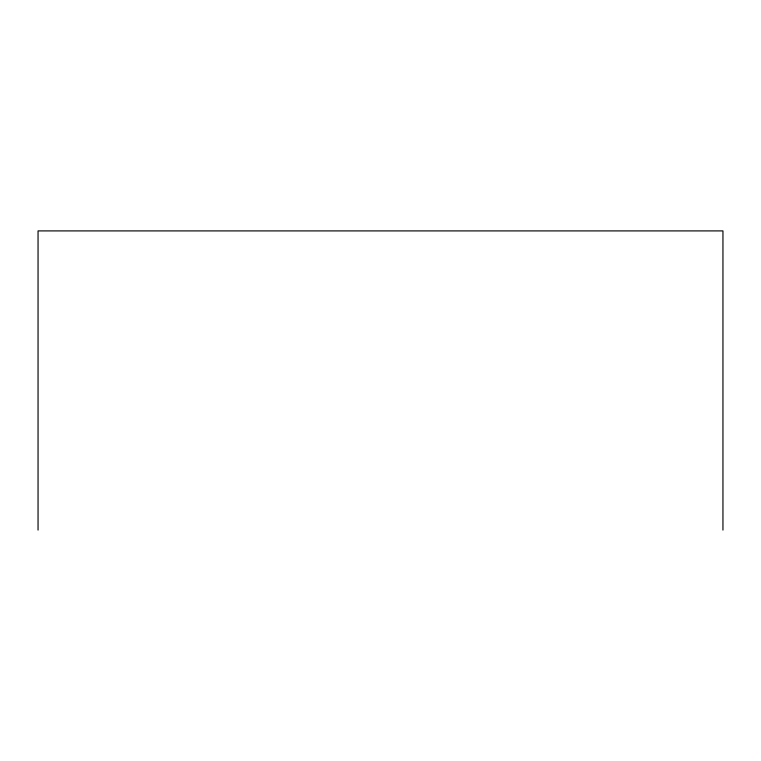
<?xml version="1.0" encoding="UTF-8"?>
<svg xmlns="http://www.w3.org/2000/svg" width="761" height="761" viewBox="0 0 761 761"><rect width="100%" height="100%" fill="white"/><g stroke="black" fill="none" stroke-linecap="round" stroke-linejoin="round"><path stroke-width="1.14" d="M722.95 530.094L722.95 230.906L38.05 230.906L38.05 530.094"/></g></svg>
